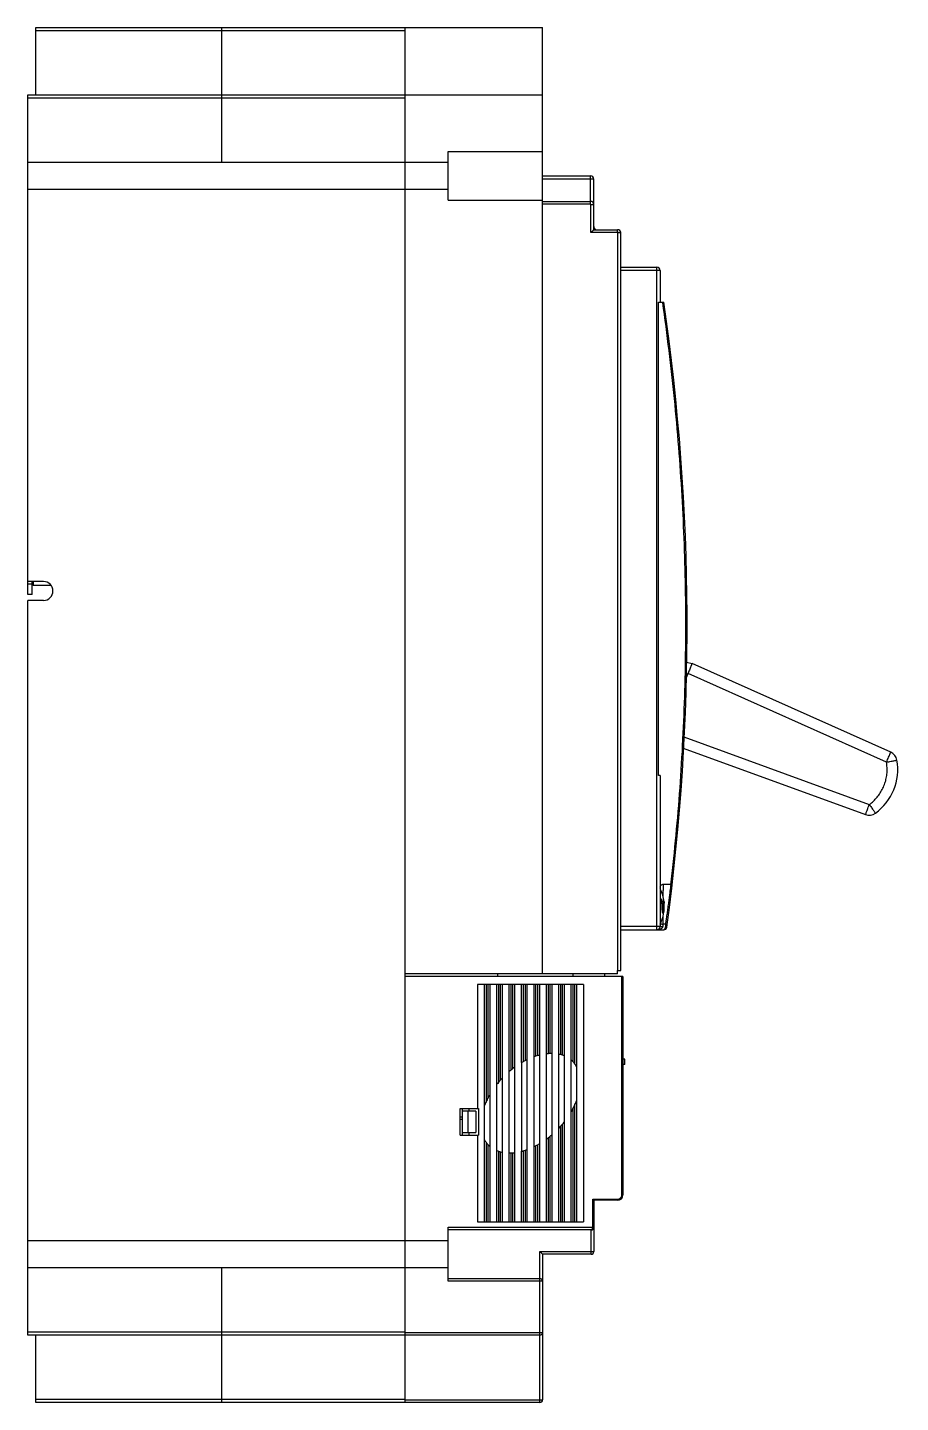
# Model space of a CAD drawing. Extents: x 0 to 162, y 0 to 255.
import ezdxf

# ---------------------------------------------------------------- set-up
doc = ezdxf.new("R2010")
doc.units = 0

# ---------------------------------------------------------------- blocks, each defined once
blk = doc.blocks.new('gdzgf')
at = {"color": 167}
for p, q in [((-1386.25, -1226.89), (-1386.25, -1214.39)), ((-1386.25, -1214.39), (-1292.25, -1214.39)), ((-1317.75, -1214.99), (-1386.25, -1214.99)), ((-1317.75, -1469.39), (-1317.75, -1214.39)), ((-1292.25, -1389.89), (-1292.25, -1214.39)), ((-1387.75, -1319.54), (-1387.75, -1226.89)), ((-1387.75, -1226.89), (-1292.25, -1226.89)), ((-1317.75, -1227.49), (-1387.75, -1227.49)), ((-1309.75, -1246.39), (-1309.75, -1237.39)), ((-1309.75, -1237.39), (-1292.25, -1237.39)), ((-1387.75, -1239.34), (-1309.75, -1239.34)), ((-1292.25, -1241.89), (-1283.34, -1241.89)), ((-1282.75, -1242.49), (-1292.25, -1242.49)), ((-1283.34, -1247.16), (-1283.34, -1241.89)), ((-1282.75, -1251.89), (-1282.75, -1242.49)), ((-1309.75, -1244.43), (-1387.75, -1244.43)), ((-1309.75, -1246.39), (-1292.25, -1246.39)), ((-1292.25, -1246.64), (-1283.34, -1246.64)), ((-1283.33, -1247.16), (-1292.25, -1247.16)), ((-1283.33, -1249.5), (-1283.33, -1247.24)), ((-1283.33, -1252.4), (-1283.33, -1249.5)), ((-1387.81, -1251.11), (-1387.81, -1309.39)), ((-1282.75, -1251.89), (-1278.35, -1251.89)), ((-1278.35, -1252.4), (-1278.35, -1251.89)), ((-1278.35, -1252.4), (-1283.27, -1252.4)), ((-1278.32, -1389.29), (-1278.32, -1252.41)), ((-1277.75, -1389.29), (-1277.75, -1252.42)), ((-1277.75, -1258.84), (-1271.05, -1258.84)), ((-1270.45, -1259.44), (-1277.75, -1259.44)), ((-1271.05, -1381.74), (-1271.05, -1258.84)), ((-1270.45, -1259.44), (-1270.45, -1265.34)), ((-1270.75, -1353.14), (-1270.75, -1265.34)), ((-1270.75, -1265.34), (-1269.75, -1265.34)), ((-1387.75, -1299.49), (-1387.81, -1299.49)), ((-1384.83, -1317.14), (-1387.75, -1317.14)), ((-1387.75, -1317.54), (-1386.95, -1317.54)), ((-1386.95, -1319.54), (-1386.95, -1317.14)), ((-1386.75, -1317.14), (-1386.75, -1317.89)), ((-1383.43, -1317.89), (-1386.75, -1317.89)), ((-1386.95, -1319.54), (-1387.75, -1319.54)), ((-1387.75, -1456.89), (-1387.75, -1320.64)), ((-1384.83, -1320.64), (-1387.75, -1320.64)), ((-1387.81, -1328.39), (-1387.81, -1391.69)), ((-1265.58, -1332.1), (-1264.5, -1332.34)), ((-1227.68, -1348.79), (-1264.5, -1332.34)), ((-1265.6, -1335.06), (-1265.25, -1334.19)), ((-1265.59, -1334.1), (-1265.24, -1334.18)), ((-1228.46, -1350.63), (-1265.25, -1334.19)), ((-1266.05, -1345.92), (-1231.65, -1358.49)), ((-1266.16, -1348.01), (-1232.37, -1360.36)), ((-1270.45, -1353.14), (-1270.75, -1353.14)), ((-1270.45, -1353.14), (-1270.45, -1381.14)), ((-1269.87, -1373.27), (-1268.5, -1373.27)), ((-1268.47, -1373.27), (-1268.5, -1373.27)), ((-1269.88, -1376.55), (-1270.27, -1376.55)), ((-1270.25, -1376.8), (-1269.86, -1376.8)), ((-1270.11, -1376.04), (-1270.19, -1376.04)), ((-1269.77, -1376.55), (-1269.81, -1376.55)), ((-1269.77, -1376.93), (-1269.71, -1376.93)), ((-1269.74, -1376.87), (-1269.7, -1376.87)), ((-1270.1, -1378.14), (-1270, -1378.14)), ((-1270.09, -1377.95), (-1270, -1377.95)), ((-1270.09, -1378.27), (-1269.97, -1378.27)), ((-1270.09, -1378.33), (-1269.92, -1378.33)), ((-1269.86, -1378.59), (-1269.82, -1378.59)), ((-1269.77, -1377.06), (-1269.72, -1377.06)), ((-1269.76, -1377.31), (-1269.72, -1377.31)), ((-1270.45, -1381.14), (-1277.75, -1381.14)), ((-1277.75, -1381.74), (-1269.79, -1381.74)), ((-1269.46, -1380.69), (-1269.98, -1380.69)), ((-1278.35, -1389.29), (-1277.75, -1389.29)), ((-1278.35, -1389.89), (-1278.35, -1389.29)), ((-1292.25, -1389.89), (-1317.75, -1389.89)), ((-1277.35, -1390.39), (-1317.75, -1390.39)), ((-1284.65, -1391.89), (-1304.35, -1391.89)), ((-1304.35, -1391.89), (-1304.35, -1414.89)), ((-1303.05, -1414.34), (-1303.05, -1391.89)), ((-1302.75, -1391.89), (-1302.75, -1413.66)), ((-1302.35, -1412.83), (-1302.35, -1391.89)), ((-1302.05, -1391.89), (-1302.05, -1412.32)), ((-1300.75, -1410.37), (-1300.75, -1391.89)), ((-1300.55, -1390.39), (-1300.55, -1389.89)), ((-1300.45, -1391.89), (-1300.45, -1410.03)), ((-1300.05, -1409.57), (-1300.05, -1391.89)), ((-1299.75, -1391.89), (-1299.75, -1409.27)), ((-1298.45, -1408), (-1298.45, -1391.89)), ((-1298.15, -1391.89), (-1298.15, -1407.77)), ((-1297.75, -1407.45), (-1297.75, -1391.89)), ((-1297.45, -1391.89), (-1297.45, -1407.24)), ((-1296.15, -1406.36), (-1296.15, -1391.89)), ((-1295.85, -1391.89), (-1295.85, -1406.2)), ((-1295.45, -1405.98), (-1295.45, -1391.89)), ((-1295.15, -1391.89), (-1295.15, -1405.84)), ((-1293.85, -1405.28), (-1293.85, -1391.89)), ((-1293.55, -1391.89), (-1293.55, -1405.18)), ((-1293.15, -1405.06), (-1293.15, -1391.89)), ((-1292.85, -1391.89), (-1292.85, -1404.98)), ((-1278.35, -1389.89), (-1292.25, -1389.89)), ((-1291.55, -1404.72), (-1291.55, -1391.89)), ((-1291.25, -1391.89), (-1291.25, -1404.7)), ((-1290.85, -1404.67), (-1290.85, -1391.89)), ((-1290.55, -1391.89), (-1290.55, -1404.67)), ((-1289.25, -1404.8), (-1289.25, -1391.89)), ((-1288.95, -1391.89), (-1288.95, -1404.87)), ((-1288.55, -1404.99), (-1288.55, -1391.89)), ((-1288.25, -1391.89), (-1288.25, -1405.1)), ((-1286.95, -1405.91), (-1286.95, -1391.89)), ((-1286.65, -1389.89), (-1286.65, -1390.39)), ((-1286.65, -1391.89), (-1286.65, -1406.18)), ((-1286.25, -1406.67), (-1286.25, -1391.89)), ((-1285.95, -1391.89), (-1285.95, -1407.11)), ((-1284.65, -1391.89), (-1284.65, -1435.89)), ((-1280.75, -1389.89), (-1280.75, -1390.39)), ((-1277.55, -1430.89), (-1277.55, -1390.39)), ((-1277.35, -1390.39), (-1277.35, -1430.89)), ((-1292.86, -1404.98), (-1292.86, -1421.42)), ((-1291.53, -1420.54), (-1291.53, -1404.72)), ((-1290.56, -1404.67), (-1290.56, -1419.78)), ((-1289.23, -1418.51), (-1289.23, -1404.8)), ((-1297.46, -1407.24), (-1297.46, -1423.05)), ((-1296.13, -1422.8), (-1296.13, -1406.36)), ((-1295.16, -1405.84), (-1295.16, -1422.5)), ((-1293.83, -1421.94), (-1293.83, -1405.28)), ((-1288.26, -1405.1), (-1288.26, -1417.4)), ((-1286.93, -1415.46), (-1286.93, -1405.91)), ((-1285.96, -1407.11), (-1285.96, -1413.44)), ((-1277, -1405.69), (-1277.35, -1405.69)), ((-1277, -1406.69), (-1277.35, -1406.69)), ((-1277, -1406.69), (-1277, -1405.69)), ((-1299.76, -1409.27), (-1299.76, -1422.97)), ((-1298.43, -1423.11), (-1298.43, -1408)), ((-1302.06, -1412.32), (-1302.06, -1421.87)), ((-1300.73, -1422.68), (-1300.73, -1410.37)), ((-1307.55, -1414.89), (-1304.15, -1414.89)), ((-1307.55, -1419.79), (-1307.55, -1414.89)), ((-1307.15, -1414.89), (-1307.15, -1419.79)), ((-1305.95, -1414.89), (-1305.95, -1415.39)), ((-1304.15, -1414.89), (-1304.15, -1419.79)), ((-1303.03, -1420.67), (-1303.03, -1414.34)), ((-1286.65, -1414.94), (-1286.65, -1435.89)), ((-1286.25, -1435.89), (-1286.25, -1414.12)), ((-1285.95, -1413.44), (-1285.95, -1435.89)), ((-1307.55, -1416.39), (-1307.15, -1416.39)), ((-1307.15, -1416.89), (-1307.55, -1416.89)), ((-1304.65, -1415.39), (-1307.15, -1415.39)), ((-1306.15, -1415.39), (-1306.15, -1419.29)), ((-1304.65, -1415.39), (-1304.65, -1419.29)), ((-1288.55, -1435.89), (-1288.55, -1417.75)), ((-1288.25, -1417.4), (-1288.25, -1435.89)), ((-1286.95, -1435.89), (-1286.95, -1415.46)), ((-1307.55, -1419.79), (-1304.15, -1419.79)), ((-1307.15, -1419.29), (-1304.65, -1419.29)), ((-1305.95, -1419.29), (-1305.95, -1419.79)), ((-1304.35, -1419.79), (-1304.35, -1435.89)), ((-1291.25, -1420.33), (-1291.25, -1435.89)), ((-1290.85, -1435.89), (-1290.85, -1420.01)), ((-1290.55, -1419.78), (-1290.55, -1435.89)), ((-1289.25, -1435.89), (-1289.25, -1418.51)), ((-1288.95, -1418.21), (-1288.95, -1435.89)), ((-1303.05, -1435.89), (-1303.05, -1420.67)), ((-1302.75, -1421.11), (-1302.75, -1435.89)), ((-1302.35, -1435.89), (-1302.35, -1421.59)), ((-1302.05, -1421.87), (-1302.05, -1435.89)), ((-1300.75, -1435.89), (-1300.75, -1422.68)), ((-1300.45, -1422.79), (-1300.45, -1435.89)), ((-1296.15, -1435.89), (-1296.15, -1422.8)), ((-1295.85, -1422.72), (-1295.85, -1435.89)), ((-1295.45, -1435.89), (-1295.45, -1422.6)), ((-1295.15, -1422.5), (-1295.15, -1435.89)), ((-1293.85, -1435.89), (-1293.85, -1421.94)), ((-1293.55, -1421.79), (-1293.55, -1435.89)), ((-1293.15, -1435.89), (-1293.15, -1421.58)), ((-1292.85, -1421.42), (-1292.85, -1435.89)), ((-1291.55, -1435.89), (-1291.55, -1420.54)), ((-1300.05, -1435.89), (-1300.05, -1422.91)), ((-1299.75, -1422.97), (-1299.75, -1435.89)), ((-1298.45, -1435.89), (-1298.45, -1423.11)), ((-1298.15, -1423.1), (-1298.15, -1435.89)), ((-1297.75, -1435.89), (-1297.75, -1423.08)), ((-1297.45, -1423.05), (-1297.45, -1435.89)), ((-1282.95, -1431.69), (-1278.35, -1431.69)), ((-1282.95, -1436.89), (-1282.95, -1431.69)), ((-1278.35, -1431.89), (-1282.75, -1431.89)), ((-1282.75, -1431.89), (-1282.75, -1441.39)), ((-1278.35, -1431.89), (-1278.35, -1431.69)), ((-1277.55, -1430.89), (-1277.35, -1430.89)), ((-1309.75, -1436.89), (-1282.75, -1436.89)), ((-1309.75, -1446.89), (-1309.75, -1436.89)), ((-1283.25, -1437.39), (-1309.75, -1437.39)), ((-1304.35, -1435.89), (-1284.65, -1435.89)), ((-1283.25, -1441.89), (-1283.25, -1437.39)), ((-1387.75, -1439.34), (-1309.75, -1439.34)), ((-1292.75, -1441.39), (-1282.75, -1441.39)), ((-1292.75, -1469.39), (-1292.75, -1441.39)), ((-1283.25, -1441.89), (-1292.25, -1441.89)), ((-1292.25, -1441.89), (-1292.25, -1468.89)), ((-1309.75, -1444.43), (-1387.75, -1444.43)), ((-1309.75, -1446.39), (-1292.75, -1446.39)), ((-1292.25, -1446.89), (-1309.75, -1446.89)), ((-1387.75, -1456.29), (-1317.75, -1456.29)), ((-1292.75, -1456.89), (-1387.75, -1456.89)), ((-1386.25, -1469.39), (-1386.25, -1456.89)), ((-1317.75, -1456.39), (-1292.25, -1456.39)), ((-1386.25, -1468.79), (-1317.75, -1468.79)), ((-1292.75, -1469.39), (-1386.25, -1469.39)), ((-1317.75, -1468.89), (-1292.25, -1468.89))]:
    blk.add_line(p, q, dxfattribs=at)
for p, q in [((-1351.75, -1239.34), (-1351.75, -1214.39)), ((-1351.75, -1469.39), (-1351.75, -1444.43))]:
    blk.add_line(p, q)
for centre, radius, start, end in [((-1283.34, -1242.49), 0.596, 359.8033, 90), ((-1283.34, -1247.23), 0.596, 359.8008, 90), ((-1282.15, -1251.29), 0.6, 179.9922, 239.9994), ((-1278.35, -1252.49), 0.6, 5.6047, 90), ((-1278.35, -1252.49), 0.596, 0.2145, 90), ((-1271.05, -1259.44), 0.6, 0, 90), ((-1684.45, -1325.27), 419, 352.3262, 8.2233), ((-1384.83, -1318.89), 1.75, 270, 90), ((-1228.5, -1350.61), 2, 9.964, 65.9259), ((-1236.38, -1352), 10, 305.8878, 9.964), ((-1231.69, -1358.48), 2, 249.9259, 305.8878), ((-1277.18, -1377.39), 7.5, 6.4508, 26.0026), ((-1277.18, -1377.39), 7.5, 333.9974, 4.5057), ((-1277.18, -1377.39), 6.96, 4.8415, 6.9554), ((-1277.18, -1377.39), 7.12, 6.7994, 10.9614), ((-1277.18, -1377.39), 7.04, 4.7838, 6.8723), ((-1277.18, -1377.39), 7.2, 6.7195, 10.8316), ((-1277.18, -1377.39), 7.12, 354.4412, 4.7333), ((-1277.18, -1377.39), 7.2, 355.5261, 4.6777), ((-1277.18, -1377.39), 7.35, 4.5839, 6.5843), ((-1277.18, -1377.39), 7.42, 350.6971, 6.5172), ((-1277.18, -1377.39), 7.46, 3.5333, 6.4874), ((-1277.18, -1377.39), 7.5, 4.0021, 6.4508), ((-1277.18, -1377.39), 7.32, 350.5711, 352.5901), ((-1277.18, -1377.39), 7.46, 350.7398, 0.5885), ((-1271.05, -1381.14), 0.6, 270, 0), ((-1269.79, -1381.14), 0.6, 270, 352.3262), ((-1278.35, -1430.89), 1, 270, 0), ((-1278.35, -1430.89), 0.8, 269.9998, 0.0002), ((-1283.25, -1436.89), 0.5, 270, 0), ((-1283.25, -1441.39), 0.5, 270, 0), ((-1292.75, -1446.89), 0.5, 0, 90), ((-1292.75, -1456.39), 0.5, 270, 0), ((-1292.75, -1468.89), 0.5, 270, 0)]:
    blk.add_arc(centre, radius, start, end, dxfattribs=at)
for points, knots in [([(-1283.33, -1247.24), (-1283.33, -1247.23), (-1283.33, -1247.21), (-1283.32, -1247.19), (-1283.33, -1247.17), (-1283.33, -1247.16)], [0, 0, 0, 0, 0.02513851, 0.04935897, 0.07467613, 0.07467613, 0.07467613, 0.07467613]), ([(-1283.1, -1247.24), (-1283.04, -1247.24), (-1282.91, -1247.24), (-1282.85, -1247.23), (-1282.73, -1247.24), (-1282.75, -1247.24)], [0, 0, 0, 0, 0.1886, 0.313405, 0.3555323, 0.3555323, 0.3555323, 0.3555323]), ([(-1282.88, -1252.03), (-1282.91, -1252.05), (-1282.96, -1252.11), (-1283.04, -1252.19), (-1283.12, -1252.27), (-1283.2, -1252.34), (-1283.24, -1252.39), (-1283.27, -1252.4)], [0, 0, 0, 0, 0.1119273, 0.2309691, 0.3469686, 0.4532435, 0.5436203, 0.5436203, 0.5436203, 0.5436203]), ([(-1282.75, -1251.89), (-1282.73, -1251.9), (-1282.79, -1251.93), (-1282.82, -1251.97), (-1282.86, -1252.01), (-1282.88, -1252.03)], [0, 0, 0, 0, 0.043957, 0.102642, 0.1906913, 0.1906913, 0.1906913, 0.1906913]), ([(-1283.27, -1252.4), (-1283.27, -1252.4), (-1283.29, -1252.4), (-1283.31, -1252.4), (-1283.32, -1252.4), (-1283.33, -1252.4)], [0, 0, 0, 0, 0.01881824, 0.03768448, 0.05666602, 0.05666602, 0.05666602, 0.05666602]), ([(-1278.09, -1252.44), (-1278.13, -1252.44), (-1278.2, -1252.42), (-1278.28, -1252.42), (-1278.32, -1252.41)], [0, 0, 0, 0, 0.1068586, 0.2333853, 0.2333853, 0.2333853, 0.2333853]), ([(-1277.88, -1252.49), (-1277.9, -1252.49), (-1277.94, -1252.49), (-1278.01, -1252.46), (-1278.06, -1252.45), (-1278.09, -1252.44)], [0, 0, 0, 0, 0.0541075, 0.1266922, 0.2164885, 0.2164885, 0.2164885, 0.2164885]), ([(-1277.74, -1252.46), (-1277.74, -1252.47), (-1277.75, -1252.5), (-1277.78, -1252.49), (-1277.81, -1252.49), (-1277.84, -1252.49), (-1277.87, -1252.49), (-1277.88, -1252.49)], [0, 0, 0, 0, 0.027533, 0.0480966, 0.0868894, 0.1175039, 0.1589823, 0.1589823, 0.1589823, 0.1589823]), ([(-1270.04, -1265.37), (-1269.19, -1271.3), (-1267.73, -1283.23), (-1266.31, -1301.23), (-1265.66, -1319.32), (-1265.79, -1337.39), (-1266.69, -1355.26), (-1267.79, -1367.08), (-1268.46, -1372.89)], [0, 0, 0, 0, 17.967202, 36.05102, 54.147182, 72.235105, 90.256458, 107.818102, 107.818102, 107.818102, 107.818102]), ([(-1264.54, -1332.38), (-1264.56, -1332.42), (-1264.63, -1332.54), (-1264.72, -1332.75), (-1264.83, -1333.04), (-1264.96, -1333.38), (-1265.1, -1333.77), (-1265.2, -1334.04), (-1265.24, -1334.18)], [0, 0, 0, 0, 0.150057, 0.385549, 0.699805, 1.072385, 1.491602, 1.933125, 1.933125, 1.933125, 1.933125]), ([(-1265.24, -1334.18), (-1265.25, -1334.18), (-1265.25, -1334.19), (-1265.25, -1334.19), (-1265.25, -1334.19)], [0, 0, 0, 0, 0.0100938, 0.01511415, 0.01511415, 0.01511415, 0.01511415]), ([(-1228.46, -1350.63), (-1228.39, -1350.47), (-1228.26, -1350.17), (-1228.07, -1349.73), (-1227.92, -1349.37), (-1227.77, -1349.07), (-1227.75, -1348.91), (-1227.66, -1348.8), (-1227.68, -1348.79)], [0, 0, 0, 0, 0.517402, 0.999499, 1.413477, 1.731169, 1.930996, 1.999688, 1.999688, 1.999688, 1.999688]), ([(-1231.65, -1358.49), (-1231.39, -1358.3), (-1230.87, -1357.88), (-1230.19, -1357.15), (-1229.6, -1356.35), (-1229.11, -1355.48), (-1228.74, -1354.56), (-1228.48, -1353.6), (-1228.34, -1352.61), (-1228.33, -1351.61), (-1228.41, -1350.95), (-1228.46, -1350.63)], [0, 0, 0, 0, 0.99354, 1.987045, 2.980497, 3.973832, 4.967131, 5.960455, 6.953883, 7.947441, 8.940984, 8.940984, 8.940984, 8.940984]), ([(-1228.46, -1350.63), (-1228.32, -1350.6), (-1228.04, -1350.55), (-1227.63, -1350.48), (-1227.27, -1350.42), (-1226.97, -1350.35), (-1226.74, -1350.32), (-1226.62, -1350.28), (-1226.57, -1350.28)], [0, 0, 0, 0, 0.440235, 0.857353, 1.230836, 1.542251, 1.776306, 1.921434, 1.921434, 1.921434, 1.921434]), ([(-1232.37, -1360.36), (-1232.35, -1360.37), (-1232.33, -1360.22), (-1232.24, -1360.1), (-1232.14, -1359.78), (-1231.99, -1359.41), (-1231.83, -1358.97), (-1231.71, -1358.66), (-1231.65, -1358.49)], [0, 0, 0, 0, 0.068691, 0.268519, 0.58621, 1.000189, 1.482286, 1.999688, 1.999688, 1.999688, 1.999688]), ([(-1231.65, -1358.49), (-1231.57, -1358.61), (-1231.4, -1358.84), (-1231.16, -1359.18), (-1230.95, -1359.47), (-1230.77, -1359.73), (-1230.63, -1359.91), (-1230.57, -1360.03), (-1230.54, -1360.06)], [0, 0, 0, 0, 0.440143, 0.857175, 1.230575, 1.541973, 1.776051, 1.921306, 1.921306, 1.921306, 1.921306]), ([(-1270.45, -1373.84), (-1270.45, -1373.77), (-1270.42, -1373.62), (-1270.29, -1373.43), (-1270.1, -1373.3), (-1269.94, -1373.27), (-1269.87, -1373.27)], [0, 0, 0, 0, 0.2198707, 0.4427764, 0.6680273, 0.8913605, 0.8913605, 0.8913605, 0.8913605]), ([(-1269.91, -1373.61), (-1269.91, -1373.68), (-1269.91, -1373.82), (-1269.92, -1374.04), (-1269.92, -1374.28), (-1269.92, -1374.54), (-1269.93, -1374.82), (-1269.93, -1375.12), (-1269.93, -1375.35), (-1269.93, -1375.47), (-1269.93, -1375.49)], [0, 0, 0, 0, 0.19681, 0.41756, 0.660775, 0.924829, 1.20796, 1.508274, 1.823764, 1.876959, 1.876959, 1.876959, 1.876959]), ([(-1268.47, -1373.27), (-1268.49, -1373.39), (-1268.53, -1373.7), (-1268.6, -1374.25), (-1268.69, -1374.98), (-1268.8, -1375.87), (-1268.93, -1376.86), (-1269.07, -1377.88), (-1269.21, -1378.89), (-1269.34, -1379.82), (-1269.42, -1380.42), (-1269.46, -1380.69)], [0, 0, 0, 0, 0.361703, 0.924949, 1.666912, 2.5819, 3.609183, 4.655781, 5.678936, 6.650561, 7.480917, 7.480917, 7.480917, 7.480917]), ([(-1269.73, -1376.67), (-1269.73, -1376.69), (-1269.73, -1376.72), (-1269.73, -1376.76), (-1269.74, -1376.79), (-1269.74, -1376.8)], [0, 0, 0, 0, 0.0426089, 0.0851702, 0.1276869, 0.1276869, 0.1276869, 0.1276869]), ([(-1269.74, -1376.8), (-1269.74, -1376.82), (-1269.74, -1376.84), (-1269.74, -1376.89), (-1269.74, -1376.92), (-1269.74, -1376.93)], [0, 0, 0, 0, 0.0426036, 0.0851582, 0.1276839, 0.1276839, 0.1276839, 0.1276839]), ([(-1269.73, -1376.55), (-1269.73, -1376.55), (-1269.73, -1376.57), (-1269.73, -1376.59), (-1269.73, -1376.6), (-1269.73, -1376.61)], [0, 0, 0, 0, 0.02130726, 0.04259165, 0.06390901, 0.06390901, 0.06390901, 0.06390901]), ([(-1269.73, -1376.61), (-1269.73, -1376.62), (-1269.73, -1376.63), (-1269.73, -1376.65), (-1269.73, -1376.67), (-1269.73, -1376.67)], [0, 0, 0, 0, 0.0213248, 0.04263176, 0.06392809, 0.06392809, 0.06392809, 0.06392809]), ([(-1269.72, -1377.06), (-1269.71, -1377.04), (-1269.71, -1377.01), (-1269.71, -1376.97), (-1269.71, -1376.94), (-1269.71, -1376.93)], [0, 0, 0, 0, 0.0428534, 0.0855054, 0.1279674, 0.1279674, 0.1279674, 0.1279674]), ([(-1269.71, -1376.93), (-1269.71, -1376.92), (-1269.7, -1376.91), (-1269.7, -1376.89), (-1269.7, -1376.87), (-1269.7, -1376.87)], [0, 0, 0, 0, 0.02162466, 0.04303482, 0.06434021, 0.06434021, 0.06434021, 0.06434021]), ([(-1270.1, -1378.08), (-1270.1, -1378.11), (-1270.09, -1378.16), (-1270.09, -1378.25), (-1270.09, -1378.31), (-1270.09, -1378.33)], [0, 0, 0, 0, 0.0850993, 0.1702335, 0.2554035, 0.2554035, 0.2554035, 0.2554035]), ([(-1270.09, -1378.33), (-1270.09, -1378.35), (-1270.08, -1378.38), (-1270.07, -1378.42), (-1270.06, -1378.45), (-1270.06, -1378.46)], [0, 0, 0, 0, 0.0440459, 0.0878845, 0.1315224, 0.1315224, 0.1315224, 0.1315224]), ([(-1270.06, -1378.46), (-1270.06, -1378.47), (-1270.05, -1378.48), (-1270.04, -1378.5), (-1270.03, -1378.52), (-1270.02, -1378.53)], [0, 0, 0, 0, 0.02479934, 0.04921395, 0.07325415, 0.07325415, 0.07325415, 0.07325415]), ([(-1270.02, -1378.53), (-1270.02, -1378.53), (-1270, -1378.55), (-1269.98, -1378.57), (-1269.96, -1378.58), (-1269.96, -1378.59)], [0, 0, 0, 0, 0.03334489, 0.06480067, 0.09447753, 0.09447753, 0.09447753, 0.09447753]), ([(-1270, -1378.14), (-1270, -1378.12), (-1270, -1378.08), (-1270, -1378.01), (-1270, -1377.97), (-1270, -1377.95)], [0, 0, 0, 0, 0.0638223, 0.1276574, 0.1915052, 0.1915052, 0.1915052, 0.1915052]), ([(-1269.97, -1378.27), (-1269.98, -1378.26), (-1269.98, -1378.23), (-1269.99, -1378.18), (-1270, -1378.16), (-1270, -1378.14)], [0, 0, 0, 0, 0.0434492, 0.087143, 0.131088, 0.131088, 0.131088, 0.131088]), ([(-1269.97, -1379.4), (-1269.97, -1379.46), (-1269.97, -1379.62), (-1269.97, -1379.88), (-1269.97, -1380.16), (-1269.98, -1380.43), (-1269.98, -1380.61), (-1269.98, -1380.69)], [0, 0, 0, 0, 0.177378, 0.481827, 0.769599, 1.038781, 1.287566, 1.287566, 1.287566, 1.287566]), ([(-1269.92, -1378.33), (-1269.92, -1378.33), (-1269.94, -1378.31), (-1269.95, -1378.29), (-1269.97, -1378.28), (-1269.97, -1378.27)], [0, 0, 0, 0, 0.02722805, 0.05577616, 0.08571698, 0.08571698, 0.08571698, 0.08571698]), ([(-1269.72, -1377.31), (-1269.72, -1377.28), (-1269.72, -1377.23), (-1269.72, -1377.14), (-1269.72, -1377.09), (-1269.72, -1377.06)], [0, 0, 0, 0, 0.0850677, 0.1702322, 0.2554868, 0.2554868, 0.2554868, 0.2554868]), ([(-1270.6, -1381.68), (-1270.67, -1381.7), (-1270.82, -1381.73), (-1270.97, -1381.74), (-1271.05, -1381.74)], [0, 0, 0, 0, 0.2133769, 0.4510135, 0.4510135, 0.4510135, 0.4510135]), ([(-1270.45, -1381.14), (-1270.45, -1381.13), (-1270.37, -1381.15), (-1270.34, -1381.14), (-1270.31, -1381.14)], [0, 0, 0, 0, 0.0351994, 0.1354148, 0.1354148, 0.1354148, 0.1354148]), ([(-1270, -1381.24), (-1270.01, -1381.28), (-1270.05, -1381.36), (-1270.14, -1381.46), (-1270.27, -1381.55), (-1270.37, -1381.6), (-1270.42, -1381.62)], [0, 0, 0, 0, 0.119412, 0.2551874, 0.4083341, 0.580035, 0.580035, 0.580035, 0.580035]), ([(-1270.31, -1380.59), (-1270.26, -1380.62), (-1270.16, -1380.67), (-1270.04, -1380.69), (-1269.98, -1380.69)], [0, 0, 0, 0, 0.1698568, 0.3509518, 0.3509518, 0.3509518, 0.3509518]), ([(-1270.31, -1381.14), (-1270.26, -1381.13), (-1270.15, -1381.14), (-1270.04, -1381.14), (-1269.98, -1381.14)], [0, 0, 0, 0, 0.1499819, 0.3268978, 0.3268978, 0.3268978, 0.3268978]), ([(-1269.98, -1380.69), (-1269.98, -1380.71), (-1269.98, -1380.74), (-1269.98, -1380.8), (-1269.98, -1380.86), (-1269.98, -1380.93), (-1269.98, -1381), (-1269.98, -1381.07), (-1269.98, -1381.11), (-1269.98, -1381.14)], [0, 0, 0, 0, 0.0511598, 0.1081841, 0.1702483, 0.2364539, 0.3058314, 0.3773778, 0.4500346, 0.4500346, 0.4500346, 0.4500346]), ([(-1269.5, -1381.22), (-1269.5, -1381.28), (-1269.52, -1381.41), (-1269.58, -1381.57), (-1269.67, -1381.7), (-1269.75, -1381.74), (-1269.79, -1381.74)], [0, 0, 0, 0, 0.1959796, 0.3744301, 0.5233016, 0.6423015, 0.6423015, 0.6423015, 0.6423015]), ([(-1269.46, -1380.69), (-1269.46, -1380.74), (-1269.47, -1380.84), (-1269.48, -1381.02), (-1269.49, -1381.15), (-1269.5, -1381.22)], [0, 0, 0, 0, 0.1401325, 0.3225573, 0.5313153, 0.5313153, 0.5313153, 0.5313153]), ([(-1269.16, -1380.95), (-1269.16, -1380.91), (-1269.18, -1380.82), (-1269.3, -1380.72), (-1269.41, -1380.69), (-1269.46, -1380.69)], [0, 0, 0, 0, 0.1268219, 0.2744158, 0.4381677, 0.4381677, 0.4381677, 0.4381677]), ([(-1269.2, -1381.22), (-1269.2, -1381.23), (-1269.27, -1381.23), (-1269.31, -1381.23), (-1269.35, -1381.23)], [0, 0, 0, 0, 0.0439117, 0.152473, 0.152473, 0.152473, 0.152473]), ([(-1282.95, -1431.69), (-1282.92, -1431.71), (-1282.87, -1431.76), (-1282.81, -1431.83), (-1282.77, -1431.87), (-1282.75, -1431.89)], [0, 0, 0, 0, 0.1075963, 0.197327, 0.2828428, 0.2828428, 0.2828428, 0.2828428]), ([(-1283.25, -1437.39), (-1283.21, -1437.39), (-1283.12, -1437.36), (-1283.03, -1437.25), (-1282.96, -1437.08), (-1282.95, -1436.96), (-1282.95, -1436.89)], [0, 0, 0, 0, 0.1102743, 0.2570183, 0.432644, 0.6342007, 0.6342007, 0.6342007, 0.6342007]), ([(-1292.75, -1441.39), (-1292.68, -1441.45), (-1292.56, -1441.57), (-1292.41, -1441.73), (-1292.31, -1441.83), (-1292.26, -1441.88), (-1292.25, -1441.89)], [0, 0, 0, 0, 0.2770614, 0.5031084, 0.6527269, 0.7071068, 0.7071068, 0.7071068, 0.7071068])]:
    blk.add_open_spline(points, degree=3, knots=knots, dxfattribs=at)
for points in [[(-1283.33, -1247.24), (-1283.25, -1247.24), (-1283.18, -1247.24), (-1283.1, -1247.24)], [(-1278.32, -1252.41), (-1278.33, -1252.41), (-1278.34, -1252.41), (-1278.35, -1252.4)], [(-1277.75, -1252.44), (-1277.75, -1252.44), (-1277.74, -1252.45), (-1277.74, -1252.46)], [(-1270.05, -1265.34), (-1270.05, -1265.35), (-1270.04, -1265.36), (-1270.04, -1265.37)], [(-1264.5, -1332.34), (-1264.52, -1332.33), (-1264.53, -1332.36), (-1264.54, -1332.38)], [(-1226.57, -1350.28), (-1226.56, -1350.28), (-1226.52, -1350.28), (-1226.53, -1350.27)], [(-1230.54, -1360.06), (-1230.53, -1360.07), (-1230.5, -1360.09), (-1230.51, -1360.1)], [(-1269.91, -1373.44), (-1269.91, -1373.5), (-1269.91, -1373.55), (-1269.91, -1373.61)], [(-1268.46, -1372.89), (-1268.47, -1373.02), (-1268.48, -1373.15), (-1268.5, -1373.27)], [(-1268.47, -1373.27), (-1268.42, -1373.27), (-1268.36, -1373.24), (-1268.31, -1373.21)], [(-1268.31, -1373.21), (-1268.27, -1373.17), (-1268.23, -1373.12), (-1268.21, -1373.07)], [(-1268.21, -1373.07), (-1268.19, -1373.03), (-1268.17, -1372.97), (-1268.16, -1372.92)], [(-1270.42, -1381.62), (-1270.48, -1381.65), (-1270.54, -1381.67), (-1270.6, -1381.68)], [(-1270.38, -1380.52), (-1270.36, -1380.54), (-1270.34, -1380.57), (-1270.31, -1380.59)], [(-1269.98, -1381.14), (-1269.98, -1381.17), (-1269.99, -1381.21), (-1270, -1381.24)], [(-1269.35, -1381.23), (-1269.4, -1381.23), (-1269.45, -1381.23), (-1269.5, -1381.22)], [(-1292.86, -1404.98), (-1292.96, -1405), (-1293.05, -1405.03), (-1293.15, -1405.06)], [(-1291.25, -1404.7), (-1291.34, -1404.7), (-1291.43, -1404.71), (-1291.53, -1404.72)], [(-1290.85, -1404.67), (-1290.98, -1404.68), (-1291.11, -1404.69), (-1291.25, -1404.7)], [(-1290.56, -1404.67), (-1290.66, -1404.67), (-1290.75, -1404.67), (-1290.85, -1404.67)], [(-1288.95, -1404.87), (-1289.04, -1404.85), (-1289.13, -1404.82), (-1289.23, -1404.8)], [(-1288.55, -1404.99), (-1288.68, -1404.94), (-1288.81, -1404.9), (-1288.95, -1404.87)], [(-1288.26, -1405.1), (-1288.36, -1405.06), (-1288.45, -1405.02), (-1288.55, -1404.99)], [(-1297.75, -1407.45), (-1297.88, -1407.55), (-1298.01, -1407.66), (-1298.15, -1407.77)], [(-1297.46, -1407.24), (-1297.56, -1407.31), (-1297.65, -1407.38), (-1297.75, -1407.45)], [(-1295.85, -1406.2), (-1295.94, -1406.25), (-1296.04, -1406.31), (-1296.13, -1406.36)], [(-1295.45, -1405.98), (-1295.58, -1406.05), (-1295.71, -1406.13), (-1295.85, -1406.2)], [(-1295.16, -1405.84), (-1295.26, -1405.89), (-1295.35, -1405.94), (-1295.45, -1405.98)], [(-1293.55, -1405.18), (-1293.64, -1405.21), (-1293.74, -1405.24), (-1293.83, -1405.28)], [(-1293.15, -1405.06), (-1293.28, -1405.09), (-1293.41, -1405.14), (-1293.55, -1405.18)], [(-1286.65, -1406.18), (-1286.74, -1406.09), (-1286.83, -1406), (-1286.93, -1405.91)], [(-1286.25, -1406.67), (-1286.37, -1406.5), (-1286.5, -1406.34), (-1286.65, -1406.18)], [(-1285.96, -1407.11), (-1286.05, -1406.96), (-1286.14, -1406.81), (-1286.25, -1406.67)], [(-1300.45, -1410.03), (-1300.54, -1410.14), (-1300.64, -1410.26), (-1300.73, -1410.37)], [(-1300.05, -1409.57), (-1300.18, -1409.72), (-1300.32, -1409.87), (-1300.45, -1410.03)], [(-1299.76, -1409.27), (-1299.86, -1409.37), (-1299.95, -1409.47), (-1300.05, -1409.57)], [(-1298.15, -1407.77), (-1298.24, -1407.84), (-1298.34, -1407.92), (-1298.43, -1408)], [(-1302.06, -1412.32), (-1302.16, -1412.49), (-1302.26, -1412.66), (-1302.35, -1412.83)], [(-1302.75, -1413.66), (-1302.85, -1413.88), (-1302.94, -1414.11), (-1303.03, -1414.34)], [(-1302.35, -1412.83), (-1302.49, -1413.1), (-1302.62, -1413.38), (-1302.75, -1413.66)], [(-1286.93, -1415.46), (-1286.83, -1415.29), (-1286.74, -1415.12), (-1286.65, -1414.94)], [(-1286.65, -1414.94), (-1286.5, -1414.68), (-1286.37, -1414.4), (-1286.25, -1414.12)], [(-1286.25, -1414.12), (-1286.15, -1413.9), (-1286.05, -1413.67), (-1285.96, -1413.44)], [(-1288.95, -1418.21), (-1288.81, -1418.06), (-1288.68, -1417.9), (-1288.55, -1417.75)], [(-1288.55, -1417.75), (-1288.45, -1417.63), (-1288.36, -1417.52), (-1288.26, -1417.4)], [(-1291.53, -1420.54), (-1291.43, -1420.47), (-1291.34, -1420.4), (-1291.25, -1420.33)], [(-1291.25, -1420.33), (-1291.11, -1420.23), (-1290.98, -1420.12), (-1290.85, -1420.01)], [(-1290.85, -1420.01), (-1290.75, -1419.94), (-1290.66, -1419.86), (-1290.56, -1419.78)], [(-1289.23, -1418.51), (-1289.13, -1418.41), (-1289.04, -1418.31), (-1288.95, -1418.21)], [(-1303.03, -1420.67), (-1302.94, -1420.82), (-1302.85, -1420.97), (-1302.75, -1421.11)], [(-1302.75, -1421.11), (-1302.62, -1421.28), (-1302.49, -1421.44), (-1302.35, -1421.59)], [(-1302.35, -1421.59), (-1302.26, -1421.69), (-1302.16, -1421.78), (-1302.06, -1421.87)], [(-1300.73, -1422.68), (-1300.64, -1422.72), (-1300.54, -1422.76), (-1300.45, -1422.79)], [(-1300.45, -1422.79), (-1300.31, -1422.83), (-1300.18, -1422.87), (-1300.05, -1422.91)], [(-1296.13, -1422.8), (-1296.03, -1422.78), (-1295.94, -1422.75), (-1295.85, -1422.72)], [(-1295.85, -1422.72), (-1295.71, -1422.68), (-1295.58, -1422.64), (-1295.45, -1422.6)], [(-1295.45, -1422.6), (-1295.35, -1422.57), (-1295.26, -1422.54), (-1295.16, -1422.5)], [(-1293.83, -1421.94), (-1293.73, -1421.89), (-1293.64, -1421.84), (-1293.55, -1421.79)], [(-1293.55, -1421.79), (-1293.41, -1421.72), (-1293.28, -1421.65), (-1293.15, -1421.58)], [(-1293.15, -1421.58), (-1293.05, -1421.53), (-1292.96, -1421.47), (-1292.86, -1421.42)], [(-1300.05, -1422.91), (-1299.95, -1422.93), (-1299.86, -1422.95), (-1299.76, -1422.97)], [(-1298.43, -1423.11), (-1298.33, -1423.11), (-1298.24, -1423.11), (-1298.15, -1423.1)], [(-1298.15, -1423.1), (-1298.01, -1423.1), (-1297.88, -1423.09), (-1297.75, -1423.08)], [(-1297.75, -1423.08), (-1297.65, -1423.07), (-1297.56, -1423.06), (-1297.46, -1423.05)]]:
    blk.add_open_spline(points, degree=3, dxfattribs=at)

msp = doc.modelspace()

# ---------------------------------------------------------------- block references
msp.add_blockref('gdzgf', (1387.81, 1469.39))

doc.saveas('drawing.dxf')
